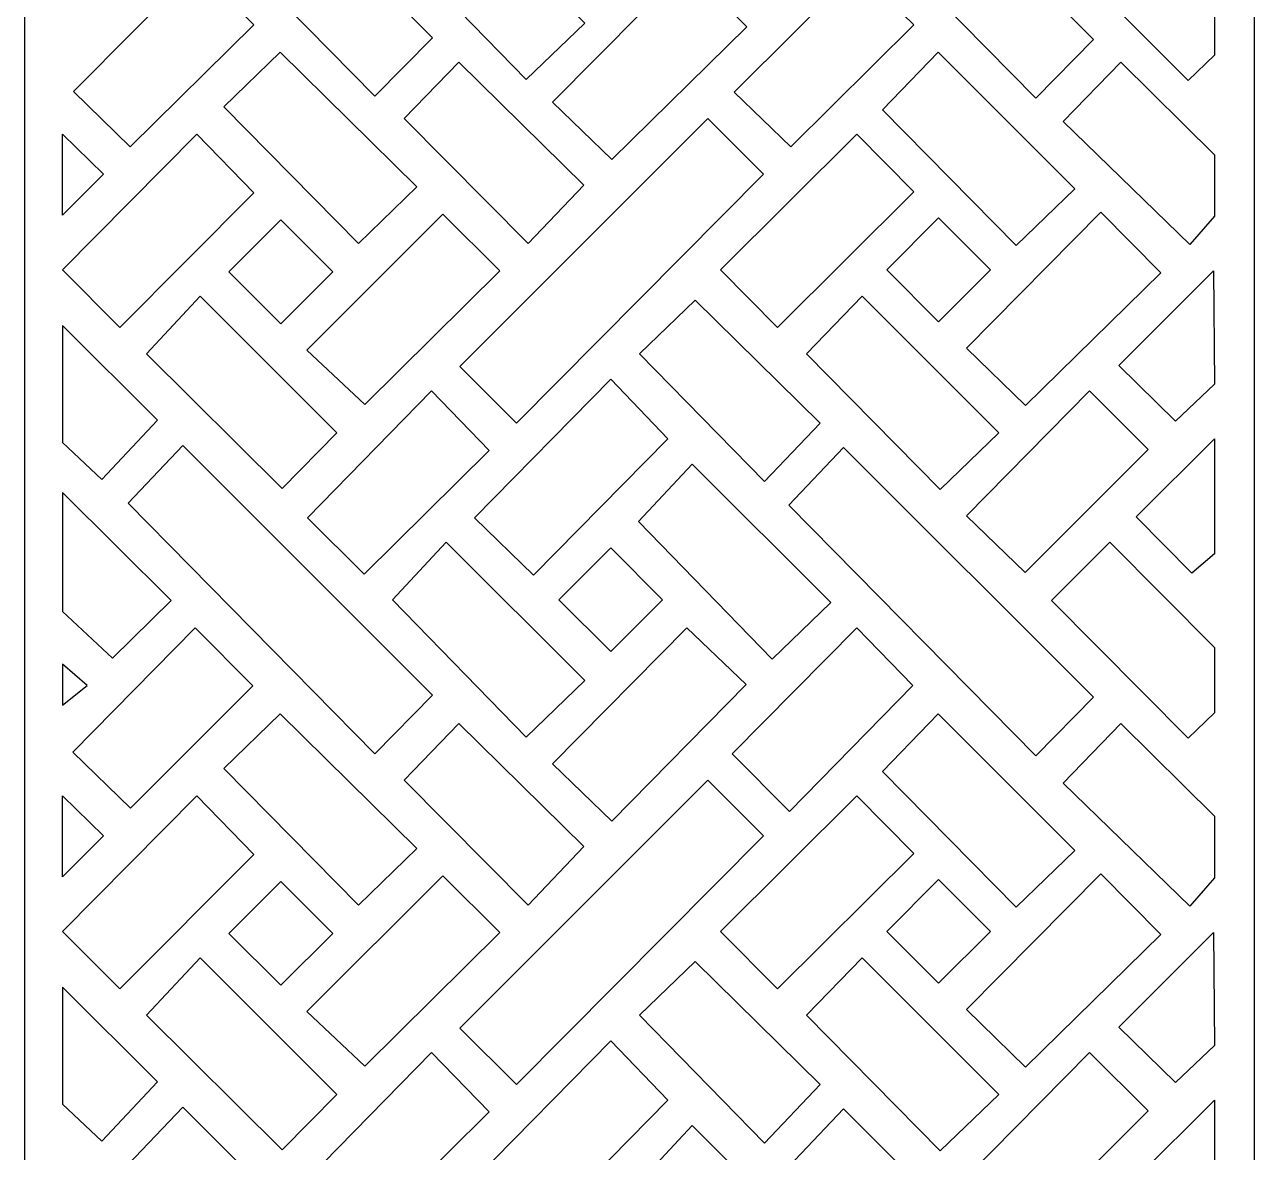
# Model space of a CAD drawing. Header units: centimetres. Extents: x 7.5 to 12.3, y -9 to 9.
# Drawn here: x 7.547 to 12.332, y 0.041 to 4.431 of the extents above; entities that cross this region are included whole.
import ezdxf

# ---------------------------------------------------------------- set-up
doc = ezdxf.new("R2010")
doc.units = ezdxf.units.CM
doc.header["$MEASUREMENT"] = 0
doc.layers.add('layer 1', color=7, linetype='Continuous')

msp = doc.modelspace()

# ---------------------------------------------------------------- linework, layer by layer
at = {"layer": 'layer 1', "color": 250}
for points, knots in [([(7.54732, -9.00022), (7.54732, -9.00022), (7.54732, 9.00077), (7.54732, 9.00077), (7.54732, 9.00077), (7.54732, 9.00077), (12.33248, 9.00077), (12.33248, 9.00077), (12.33248, 9.00077), (12.33248, 9.00077), (12.33248, -9.00022), (12.33248, -9.00022), (12.33248, -9.00022), (12.33248, -9.00022), (7.54732, -9.00022), (7.54732, -9.00022)], [0, 0, 0, 0, 0.2, 0.2, 0.2, 0.2, 0.4, 0.4, 0.4, 0.4, 0.6, 0.6, 0.6, 0.6, 1, 1, 1, 1]), ([(8.91071, 4.15188), (8.91071, 4.15188), (9.13477, 4.37974), (9.13477, 4.37974), (9.13477, 4.37974), (9.13477, 4.37974), (8.16255, 5.35197), (8.16255, 5.35197), (8.16255, 5.35197), (8.16255, 5.35197), (7.94988, 5.1279), (7.94988, 5.1279), (7.94988, 5.1279), (7.94988, 5.1279), (8.91071, 4.15188), (8.91071, 4.15188)], [0, 0, 0, 0, 0.2, 0.2, 0.2, 0.2, 0.4, 0.4, 0.4, 0.4, 0.6, 0.6, 0.6, 0.6, 1, 1, 1, 1]), ([(11.48178, 4.14428), (11.48178, 4.14428), (11.70585, 4.37215), (11.70585, 4.37215), (11.70585, 4.37215), (11.70585, 4.37215), (10.73362, 5.34437), (10.73362, 5.34437), (10.73362, 5.34437), (10.73362, 5.34437), (10.52095, 5.1203), (10.52095, 5.1203), (10.52095, 5.1203), (10.52095, 5.1203), (11.48178, 4.14428), (11.48178, 4.14428)], [0, 0, 0, 0, 0.2, 0.2, 0.2, 0.2, 0.4, 0.4, 0.4, 0.4, 0.6, 0.6, 0.6, 0.6, 1, 1, 1, 1]), ([(9.49936, 4.21644), (9.49936, 4.21644), (9.72722, 4.43671), (9.72722, 4.43671), (9.72722, 4.43671), (9.72722, 4.43671), (9.18794, 4.97599), (9.18794, 4.97599), (9.18794, 4.97599), (9.18794, 4.97599), (8.97907, 4.75192), (8.97907, 4.75192), (8.97907, 4.75192), (8.97907, 4.75192), (9.49936, 4.21644), (9.49936, 4.21644)], [0, 0, 0, 0, 0.2, 0.2, 0.2, 0.2, 0.4, 0.4, 0.4, 0.4, 0.6, 0.6, 0.6, 0.6, 1, 1, 1, 1]), ([(12.07423, 4.21264), (12.07423, 4.21264), (12.17677, 4.31138), (12.17677, 4.31138), (12.17677, 4.31138), (12.17677, 4.31138), (12.17677, 4.56583), (12.17677, 4.56583), (12.17677, 4.56583), (12.17677, 4.56583), (11.77041, 4.97599), (11.77041, 4.97599), (11.77041, 4.97599), (11.77041, 4.97599), (11.54254, 4.74812), (11.54254, 4.74812), (11.54254, 4.74812), (11.54254, 4.74812), (12.07423, 4.21264), (12.07423, 4.21264)], [0, 0, 0, 0, 0.1666667, 0.1666667, 0.1666667, 0.1666667, 0.3333333, 0.3333333, 0.3333333, 0.3333333, 0.5, 0.5, 0.5, 0.5, 0.6666667, 0.6666667, 0.6666667, 0.6666667, 1, 1, 1, 1]), ([(7.95747, 3.95439), (7.95747, 3.95439), (7.7372, 4.17086), (7.7372, 4.17086), (7.7372, 4.17086), (7.7372, 4.17086), (8.21572, 4.65318), (8.21572, 4.65318), (8.21572, 4.65318), (8.21572, 4.65318), (8.43979, 4.42911), (8.43979, 4.42911), (8.43979, 4.42911), (8.43979, 4.42911), (7.95747, 3.95439), (7.95747, 3.95439)], [0, 0, 0, 0, 0.2, 0.2, 0.2, 0.2, 0.4, 0.4, 0.4, 0.4, 0.6, 0.6, 0.6, 0.6, 1, 1, 1, 1]), ([(9.83172, 3.90502), (9.83172, 3.90502), (9.6019, 4.12868), (9.6019, 4.12868), (9.6019, 4.12868), (9.6019, 4.12868), (10.1242, 4.65698), (10.1242, 4.65698), (10.1242, 4.65698), (10.1242, 4.65698), (10.35765, 4.42141), (10.35765, 4.42141), (10.35765, 4.42141), (10.35765, 4.42141), (9.83172, 3.90502), (9.83172, 3.90502)], [0, 0, 0, 0, 0.2, 0.2, 0.2, 0.2, 0.4, 0.4, 0.4, 0.4, 0.6, 0.6, 0.6, 0.6, 1, 1, 1, 1]), ([(10.52855, 3.95439), (10.52855, 3.95439), (10.30828, 4.16707), (10.30828, 4.16707), (10.30828, 4.16707), (10.30828, 4.16707), (10.78679, 4.64558), (10.78679, 4.64558), (10.78679, 4.64558), (10.78679, 4.64558), (11.00706, 4.42911), (11.00706, 4.42911), (11.00706, 4.42911), (11.00706, 4.42911), (10.52855, 3.95439), (10.52855, 3.95439)], [0, 0, 0, 0, 0.2, 0.2, 0.2, 0.2, 0.4, 0.4, 0.4, 0.4, 0.6, 0.6, 0.6, 0.6, 1, 1, 1, 1]), ([(8.84614, 3.57841), (8.84614, 3.57841), (9.07401, 3.79868), (9.07401, 3.79868), (9.07401, 3.79868), (9.07401, 3.79868), (8.54233, 4.32278), (8.54233, 4.32278), (8.54233, 4.32278), (8.54233, 4.32278), (8.32206, 4.1101), (8.32206, 4.1101), (8.32206, 4.1101), (8.32206, 4.1101), (8.84614, 3.57841), (8.84614, 3.57841)], [0, 0, 0, 0, 0.2, 0.2, 0.2, 0.2, 0.4, 0.4, 0.4, 0.4, 0.6, 0.6, 0.6, 0.6, 1, 1, 1, 1]), ([(11.40583, 3.57082), (11.40583, 3.57082), (11.63369, 3.79109), (11.63369, 3.79109), (11.63369, 3.79109), (11.63369, 3.79109), (11.102, 4.32278), (11.102, 4.32278), (11.102, 4.32278), (11.102, 4.32278), (10.88553, 4.09871), (10.88553, 4.09871), (10.88553, 4.09871), (10.88553, 4.09871), (11.40583, 3.57082), (11.40583, 3.57082)], [0, 0, 0, 0, 0.2, 0.2, 0.2, 0.2, 0.4, 0.4, 0.4, 0.4, 0.6, 0.6, 0.6, 0.6, 1, 1, 1, 1]), ([(9.50695, 3.57841), (9.50695, 3.57841), (9.02464, 4.06453), (9.02464, 4.06453), (9.02464, 4.06453), (9.02464, 4.06453), (9.23731, 4.2848), (9.23731, 4.2848), (9.23731, 4.2848), (9.23731, 4.2848), (9.72343, 3.80628), (9.72343, 3.80628), (9.72343, 3.80628), (9.72343, 3.80628), (9.50695, 3.57841), (9.50695, 3.57841)], [0, 0, 0, 0, 0.2, 0.2, 0.2, 0.2, 0.4, 0.4, 0.4, 0.4, 0.6, 0.6, 0.6, 0.6, 1, 1, 1, 1]), ([(12.08183, 3.57462), (12.08183, 3.57462), (12.17677, 3.68475), (12.17677, 3.68475), (12.17677, 3.68475), (12.17677, 3.68475), (12.17677, 3.92401), (12.17677, 3.92401), (12.17677, 3.92401), (12.17677, 3.92401), (11.81219, 4.2848), (11.81219, 4.2848), (11.81219, 4.2848), (11.81219, 4.2848), (11.58812, 4.05313), (11.58812, 4.05313), (11.58812, 4.05313), (11.58812, 4.05313), (12.08183, 3.57462), (12.08183, 3.57462)], [0, 0, 0, 0, 0.1666667, 0.1666667, 0.1666667, 0.1666667, 0.3333333, 0.3333333, 0.3333333, 0.3333333, 0.5, 0.5, 0.5, 0.5, 0.6666667, 0.6666667, 0.6666667, 0.6666667, 1, 1, 1, 1]), ([(9.46138, 2.87963), (9.46138, 2.87963), (9.24111, 3.0999), (9.24111, 3.0999), (9.24111, 3.0999), (9.24111, 3.0999), (10.20574, 4.06453), (10.20574, 4.06453), (10.20574, 4.06453), (10.20574, 4.06453), (10.42221, 3.84806), (10.42221, 3.84806), (10.42221, 3.84806), (10.42221, 3.84806), (9.46138, 2.87963), (9.46138, 2.87963)], [0, 0, 0, 0, 0.2, 0.2, 0.2, 0.2, 0.4, 0.4, 0.4, 0.4, 0.6, 0.6, 0.6, 0.6, 1, 1, 1, 1]), ([(7.91766, 3.25181), (7.91766, 3.25181), (7.69543, 3.47546), (7.69543, 3.47546), (7.69543, 3.47546), (7.69543, 3.47546), (8.21773, 4.00376), (8.21773, 4.00376), (8.21773, 4.00376), (8.21773, 4.00376), (8.43979, 3.77579), (8.43979, 3.77579), (8.43979, 3.77579), (8.43979, 3.77579), (7.91766, 3.25181), (7.91766, 3.25181)], [0, 0, 0, 0, 0.2, 0.2, 0.2, 0.2, 0.4, 0.4, 0.4, 0.4, 0.6, 0.6, 0.6, 0.6, 1, 1, 1, 1]), ([(7.69543, 3.68855), (7.69543, 3.68855), (7.85493, 3.84806), (7.85493, 3.84806), (7.85493, 3.84806), (7.85493, 3.84806), (7.69543, 4.00376), (7.69543, 4.00376), (7.69543, 4.00376), (7.69543, 4.00376), (7.69543, 3.68855), (7.69543, 3.68855)], [0, 0, 0, 0, 0.25, 0.25, 0.25, 0.25, 0.5, 0.5, 0.5, 0.5, 1, 1, 1, 1]), ([(10.47734, 3.25181), (10.47734, 3.25181), (10.25511, 3.47546), (10.25511, 3.47546), (10.25511, 3.47546), (10.25511, 3.47546), (10.78501, 4.00376), (10.78501, 4.00376), (10.78501, 4.00376), (10.78501, 4.00376), (11.00706, 3.77959), (11.00706, 3.77959), (11.00706, 3.77959), (11.00706, 3.77959), (10.47734, 3.25181), (10.47734, 3.25181)], [0, 0, 0, 0, 0.2, 0.2, 0.2, 0.2, 0.4, 0.4, 0.4, 0.4, 0.6, 0.6, 0.6, 0.6, 1, 1, 1, 1]), ([(8.87089, 2.95178), (8.87089, 2.95178), (8.64487, 3.16405), (8.64487, 3.16405), (8.64487, 3.16405), (8.64487, 3.16405), (9.17476, 3.69235), (9.17476, 3.69235), (9.17476, 3.69235), (9.17476, 3.69235), (9.39682, 3.47197), (9.39682, 3.47197), (9.39682, 3.47197), (9.39682, 3.47197), (8.87089, 2.95178), (8.87089, 2.95178)], [0, 0, 0, 0, 0.2, 0.2, 0.2, 0.2, 0.4, 0.4, 0.4, 0.4, 0.6, 0.6, 0.6, 0.6, 1, 1, 1, 1]), ([(11.44196, 2.94799), (11.44196, 2.94799), (11.21214, 3.17164), (11.21214, 3.17164), (11.21214, 3.17164), (11.21214, 3.17164), (11.73444, 3.69994), (11.73444, 3.69994), (11.73444, 3.69994), (11.73444, 3.69994), (11.96789, 3.46437), (11.96789, 3.46437), (11.96789, 3.46437), (11.96789, 3.46437), (11.44196, 2.94799), (11.44196, 2.94799)], [0, 0, 0, 0, 0.2, 0.2, 0.2, 0.2, 0.4, 0.4, 0.4, 0.4, 0.6, 0.6, 0.6, 0.6, 1, 1, 1, 1]), ([(8.34222, 3.46828), (8.34222, 3.46828), (8.54423, 3.67028), (8.54423, 3.67028), (8.54423, 3.67028), (8.54423, 3.67028), (8.74623, 3.46828), (8.74623, 3.46828), (8.74623, 3.46828), (8.74623, 3.46828), (8.54423, 3.26628), (8.54423, 3.26628), (8.54423, 3.26628), (8.54423, 3.26628), (8.34222, 3.46828), (8.34222, 3.46828)], [0, 0, 0, 0, 0.2, 0.2, 0.2, 0.2, 0.4, 0.4, 0.4, 0.4, 0.6, 0.6, 0.6, 0.6, 1, 1, 1, 1]), ([(10.9019, 3.47588), (10.9019, 3.47588), (11.1039, 3.67788), (11.1039, 3.67788), (11.1039, 3.67788), (11.1039, 3.67788), (11.30591, 3.47588), (11.30591, 3.47588), (11.30591, 3.47588), (11.30591, 3.47588), (11.1039, 3.27387), (11.1039, 3.27387), (11.1039, 3.27387), (11.1039, 3.27387), (10.9019, 3.47588), (10.9019, 3.47588)], [0, 0, 0, 0, 0.2, 0.2, 0.2, 0.2, 0.4, 0.4, 0.4, 0.4, 0.6, 0.6, 0.6, 0.6, 1, 1, 1, 1]), ([(12.02486, 2.88722), (12.02486, 2.88722), (12.17677, 3.03154), (12.17677, 3.03154), (12.17677, 3.03154), (12.17677, 3.03154), (12.17297, 3.47208), (12.17297, 3.47208), (12.17297, 3.47208), (12.17297, 3.47208), (11.80459, 3.10369), (11.80459, 3.10369), (11.80459, 3.10369), (11.80459, 3.10369), (12.02486, 2.88722), (12.02486, 2.88722)], [0, 0, 0, 0, 0.2, 0.2, 0.2, 0.2, 0.4, 0.4, 0.4, 0.4, 0.6, 0.6, 0.6, 0.6, 1, 1, 1, 1]), ([(8.54992, 2.62518), (8.54992, 2.62518), (8.7626, 2.84165), (8.7626, 2.84165), (8.7626, 2.84165), (8.7626, 2.84165), (8.23091, 3.37334), (8.23091, 3.37334), (8.23091, 3.37334), (8.23091, 3.37334), (8.02204, 3.14927), (8.02204, 3.14927), (8.02204, 3.14927), (8.02204, 3.14927), (8.54992, 2.62518), (8.54992, 2.62518)], [0, 0, 0, 0, 0.2, 0.2, 0.2, 0.2, 0.4, 0.4, 0.4, 0.4, 0.6, 0.6, 0.6, 0.6, 1, 1, 1, 1]), ([(10.42601, 2.65176), (10.42601, 2.65176), (9.9399, 3.14927), (9.9399, 3.14927), (9.9399, 3.14927), (9.9399, 3.14927), (10.15637, 3.35814), (10.15637, 3.35814), (10.15637, 3.35814), (10.15637, 3.35814), (10.64248, 2.87963), (10.64248, 2.87963), (10.64248, 2.87963), (10.64248, 2.87963), (10.42601, 2.65176), (10.42601, 2.65176)], [0, 0, 0, 0, 0.2, 0.2, 0.2, 0.2, 0.4, 0.4, 0.4, 0.4, 0.6, 0.6, 0.6, 0.6, 1, 1, 1, 1]), ([(11.1096, 2.62138), (11.1096, 2.62138), (11.33747, 2.84165), (11.33747, 2.84165), (11.33747, 2.84165), (11.33747, 2.84165), (10.80578, 3.37334), (10.80578, 3.37334), (10.80578, 3.37334), (10.80578, 3.37334), (10.58931, 3.14927), (10.58931, 3.14927), (10.58931, 3.14927), (10.58931, 3.14927), (11.1096, 2.62138), (11.1096, 2.62138)], [0, 0, 0, 0, 0.2, 0.2, 0.2, 0.2, 0.4, 0.4, 0.4, 0.4, 0.6, 0.6, 0.6, 0.6, 1, 1, 1, 1]), ([(7.84734, 2.65936), (7.84734, 2.65936), (7.69543, 2.80367), (7.69543, 2.80367), (7.69543, 2.80367), (7.69543, 2.80367), (7.69543, 3.2594), (7.69543, 3.2594), (7.69543, 3.2594), (7.69543, 3.2594), (8.06381, 2.89102), (8.06381, 2.89102), (8.06381, 2.89102), (8.06381, 2.89102), (7.84734, 2.65936), (7.84734, 2.65936)], [0, 0, 0, 0, 0.2, 0.2, 0.2, 0.2, 0.4, 0.4, 0.4, 0.4, 0.6, 0.6, 0.6, 0.6, 1, 1, 1, 1]), ([(9.5279, 2.28718), (9.5279, 2.28718), (9.29808, 2.51083), (9.29808, 2.51083), (9.29808, 2.51083), (9.29808, 2.51083), (9.82798, 3.05053), (9.82798, 3.05053), (9.82798, 3.05053), (9.82798, 3.05053), (10.05003, 2.81876), (10.05003, 2.81876), (10.05003, 2.81876), (10.05003, 2.81876), (9.5279, 2.28718), (9.5279, 2.28718)], [0, 0, 0, 0, 0.2, 0.2, 0.2, 0.2, 0.4, 0.4, 0.4, 0.4, 0.6, 0.6, 0.6, 0.6, 1, 1, 1, 1]), ([(8.86893, 2.29097), (8.86893, 2.29097), (8.64866, 2.51124), (8.64866, 2.51124), (8.64866, 2.51124), (8.64866, 2.51124), (9.13098, 3.00495), (9.13098, 3.00495), (9.13098, 3.00495), (9.13098, 3.00495), (9.35504, 2.77329), (9.35504, 2.77329), (9.35504, 2.77329), (9.35504, 2.77329), (8.86893, 2.29097), (8.86893, 2.29097)], [0, 0, 0, 0, 0.2, 0.2, 0.2, 0.2, 0.4, 0.4, 0.4, 0.4, 0.6, 0.6, 0.6, 0.6, 1, 1, 1, 1]), ([(11.44001, 2.29857), (11.44001, 2.29857), (11.21214, 2.51884), (11.21214, 2.51884), (11.21214, 2.51884), (11.21214, 2.51884), (11.69066, 3.00495), (11.69066, 3.00495), (11.69066, 3.00495), (11.69066, 3.00495), (11.91852, 2.77709), (11.91852, 2.77709), (11.91852, 2.77709), (11.91852, 2.77709), (11.44001, 2.29857), (11.44001, 2.29857)], [0, 0, 0, 0, 0.2, 0.2, 0.2, 0.2, 0.4, 0.4, 0.4, 0.4, 0.6, 0.6, 0.6, 0.6, 1, 1, 1, 1]), ([(8.91071, 1.59219), (8.91071, 1.59219), (9.13477, 1.82005), (9.13477, 1.82005), (9.13477, 1.82005), (9.13477, 1.82005), (8.16255, 2.79228), (8.16255, 2.79228), (8.16255, 2.79228), (8.16255, 2.79228), (7.94988, 2.56821), (7.94988, 2.56821), (7.94988, 2.56821), (7.94988, 2.56821), (8.91071, 1.59219), (8.91071, 1.59219)], [0, 0, 0, 0, 0.2, 0.2, 0.2, 0.2, 0.4, 0.4, 0.4, 0.4, 0.6, 0.6, 0.6, 0.6, 1, 1, 1, 1]), ([(11.48178, 1.58459), (11.48178, 1.58459), (11.70585, 1.81246), (11.70585, 1.81246), (11.70585, 1.81246), (11.70585, 1.81246), (10.73362, 2.78468), (10.73362, 2.78468), (10.73362, 2.78468), (10.73362, 2.78468), (10.52095, 2.56062), (10.52095, 2.56062), (10.52095, 2.56062), (10.52095, 2.56062), (11.48178, 1.58459), (11.48178, 1.58459)], [0, 0, 0, 0, 0.2, 0.2, 0.2, 0.2, 0.4, 0.4, 0.4, 0.4, 0.6, 0.6, 0.6, 0.6, 1, 1, 1, 1]), ([(12.08942, 2.29477), (12.08942, 2.29477), (12.17677, 2.37073), (12.17677, 2.37073), (12.17677, 2.37073), (12.17677, 2.37073), (12.17677, 2.81886), (12.17677, 2.81886), (12.17677, 2.81886), (12.17677, 2.81886), (11.87295, 2.51504), (11.87295, 2.51504), (11.87295, 2.51504), (11.87295, 2.51504), (12.08942, 2.29477), (12.08942, 2.29477)], [0, 0, 0, 0, 0.2, 0.2, 0.2, 0.2, 0.4, 0.4, 0.4, 0.4, 0.6, 0.6, 0.6, 0.6, 1, 1, 1, 1]), ([(10.45639, 1.96057), (10.45639, 1.96057), (10.68426, 2.18084), (10.68426, 2.18084), (10.68426, 2.18084), (10.68426, 2.18084), (10.14497, 2.72012), (10.14497, 2.72012), (10.14497, 2.72012), (10.14497, 2.72012), (9.9361, 2.49605), (9.9361, 2.49605), (9.9361, 2.49605), (9.9361, 2.49605), (10.45639, 1.96057), (10.45639, 1.96057)], [0, 0, 0, 0, 0.2, 0.2, 0.2, 0.2, 0.4, 0.4, 0.4, 0.4, 0.6, 0.6, 0.6, 0.6, 1, 1, 1, 1]), ([(7.69543, 2.14666), (7.69543, 2.14666), (7.69543, 2.60999), (7.69543, 2.60999), (7.69543, 2.60999), (7.69543, 2.60999), (8.11698, 2.18844), (8.11698, 2.18844), (8.11698, 2.18844), (8.11698, 2.18844), (7.88911, 1.96437), (7.88911, 1.96437), (7.88911, 1.96437), (7.88911, 1.96437), (7.69543, 2.14666), (7.69543, 2.14666)], [0, 0, 0, 0, 0.2, 0.2, 0.2, 0.2, 0.4, 0.4, 0.4, 0.4, 0.6, 0.6, 0.6, 0.6, 1, 1, 1, 1]), ([(9.49936, 1.65675), (9.49936, 1.65675), (9.72722, 1.87702), (9.72722, 1.87702), (9.72722, 1.87702), (9.72722, 1.87702), (9.18794, 2.4163), (9.18794, 2.4163), (9.18794, 2.4163), (9.18794, 2.4163), (8.97907, 2.19223), (8.97907, 2.19223), (8.97907, 2.19223), (8.97907, 2.19223), (9.49936, 1.65675), (9.49936, 1.65675)], [0, 0, 0, 0, 0.2, 0.2, 0.2, 0.2, 0.4, 0.4, 0.4, 0.4, 0.6, 0.6, 0.6, 0.6, 1, 1, 1, 1]), ([(9.62586, 2.19223), (9.62586, 2.19223), (9.82786, 2.39424), (9.82786, 2.39424), (9.82786, 2.39424), (9.82786, 2.39424), (10.02987, 2.19223), (10.02987, 2.19223), (10.02987, 2.19223), (10.02987, 2.19223), (9.82786, 1.99023), (9.82786, 1.99023), (9.82786, 1.99023), (9.82786, 1.99023), (9.62586, 2.19223), (9.62586, 2.19223)], [0, 0, 0, 0, 0.2, 0.2, 0.2, 0.2, 0.4, 0.4, 0.4, 0.4, 0.6, 0.6, 0.6, 0.6, 1, 1, 1, 1]), ([(12.07423, 1.65295), (12.07423, 1.65295), (12.17677, 1.75169), (12.17677, 1.75169), (12.17677, 1.75169), (12.17677, 1.75169), (12.17677, 2.00614), (12.17677, 2.00614), (12.17677, 2.00614), (12.17677, 2.00614), (11.77041, 2.4163), (11.77041, 2.4163), (11.77041, 2.4163), (11.77041, 2.4163), (11.54254, 2.18844), (11.54254, 2.18844), (11.54254, 2.18844), (11.54254, 2.18844), (12.07423, 1.65295), (12.07423, 1.65295)], [0, 0, 0, 0, 0.1666667, 0.1666667, 0.1666667, 0.1666667, 0.3333333, 0.3333333, 0.3333333, 0.3333333, 0.5, 0.5, 0.5, 0.5, 0.6666667, 0.6666667, 0.6666667, 0.6666667, 1, 1, 1, 1]), ([(7.96001, 1.38078), (7.96001, 1.38078), (7.73467, 1.59852), (7.73467, 1.59852), (7.73467, 1.59852), (7.73467, 1.59852), (8.21066, 2.0821), (8.21066, 2.0821), (8.21066, 2.0821), (8.21066, 2.0821), (8.43599, 1.85677), (8.43599, 1.85677), (8.43599, 1.85677), (8.43599, 1.85677), (7.96001, 1.38078), (7.96001, 1.38078)], [0, 0, 0, 0, 0.2, 0.2, 0.2, 0.2, 0.4, 0.4, 0.4, 0.4, 0.6, 0.6, 0.6, 0.6, 1, 1, 1, 1]), ([(10.1242, 2.0821), (10.1242, 2.0821), (9.6019, 1.5538), (9.6019, 1.5538), (9.6019, 1.5538), (9.6019, 1.5538), (9.83172, 1.33014), (9.83172, 1.33014), (9.83172, 1.33014), (9.83172, 1.33014), (10.35512, 1.86172), (10.35512, 1.86172), (10.35512, 1.86172), (10.35512, 1.86172), (10.1242, 2.0821), (10.1242, 2.0821)], [0, 0, 0, 0, 0.2, 0.2, 0.2, 0.2, 0.4, 0.4, 0.4, 0.4, 0.6, 0.6, 0.6, 0.6, 1, 1, 1, 1]), ([(10.52291, 1.36812), (10.52291, 1.36812), (10.30068, 1.59177), (10.30068, 1.59177), (10.30068, 1.59177), (10.30068, 1.59177), (10.78501, 2.0821), (10.78501, 2.0821), (10.78501, 2.0821), (10.78501, 2.0821), (11.00326, 1.85792), (11.00326, 1.85792), (11.00326, 1.85792), (11.00326, 1.85792), (10.52291, 1.36812), (10.52291, 1.36812)], [0, 0, 0, 0, 0.2, 0.2, 0.2, 0.2, 0.4, 0.4, 0.4, 0.4, 0.6, 0.6, 0.6, 0.6, 1, 1, 1, 1]), ([(7.69543, 1.78208), (7.69543, 1.78208), (7.69543, 1.94158), (7.69543, 1.94158), (7.69543, 1.94158), (7.69543, 1.94158), (7.79037, 1.85803), (7.79037, 1.85803), (7.79037, 1.85803), (7.79037, 1.85803), (7.69543, 1.78208), (7.69543, 1.78208)], [0, 0, 0, 0, 0.25, 0.25, 0.25, 0.25, 0.5, 0.5, 0.5, 0.5, 1, 1, 1, 1]), ([(8.84614, 1.00354), (8.84614, 1.00354), (9.07401, 1.22381), (9.07401, 1.22381), (9.07401, 1.22381), (9.07401, 1.22381), (8.54233, 1.7479), (8.54233, 1.7479), (8.54233, 1.7479), (8.54233, 1.7479), (8.32206, 1.53522), (8.32206, 1.53522), (8.32206, 1.53522), (8.32206, 1.53522), (8.84614, 1.00354), (8.84614, 1.00354)], [0, 0, 0, 0, 0.2, 0.2, 0.2, 0.2, 0.4, 0.4, 0.4, 0.4, 0.6, 0.6, 0.6, 0.6, 1, 1, 1, 1]), ([(11.40583, 0.99594), (11.40583, 0.99594), (11.63369, 1.21621), (11.63369, 1.21621), (11.63369, 1.21621), (11.63369, 1.21621), (11.102, 1.7479), (11.102, 1.7479), (11.102, 1.7479), (11.102, 1.7479), (10.88553, 1.52383), (10.88553, 1.52383), (10.88553, 1.52383), (10.88553, 1.52383), (11.40583, 0.99594), (11.40583, 0.99594)], [0, 0, 0, 0, 0.2, 0.2, 0.2, 0.2, 0.4, 0.4, 0.4, 0.4, 0.6, 0.6, 0.6, 0.6, 1, 1, 1, 1]), ([(9.50695, 1.00354), (9.50695, 1.00354), (9.02464, 1.48965), (9.02464, 1.48965), (9.02464, 1.48965), (9.02464, 1.48965), (9.23731, 1.70992), (9.23731, 1.70992), (9.23731, 1.70992), (9.23731, 1.70992), (9.72343, 1.2314), (9.72343, 1.2314), (9.72343, 1.2314), (9.72343, 1.2314), (9.50695, 1.00354), (9.50695, 1.00354)], [0, 0, 0, 0, 0.2, 0.2, 0.2, 0.2, 0.4, 0.4, 0.4, 0.4, 0.6, 0.6, 0.6, 0.6, 1, 1, 1, 1]), ([(12.08183, 0.99974), (12.08183, 0.99974), (12.17677, 1.10987), (12.17677, 1.10987), (12.17677, 1.10987), (12.17677, 1.10987), (12.17677, 1.34913), (12.17677, 1.34913), (12.17677, 1.34913), (12.17677, 1.34913), (11.81219, 1.70992), (11.81219, 1.70992), (11.81219, 1.70992), (11.81219, 1.70992), (11.58812, 1.47825), (11.58812, 1.47825), (11.58812, 1.47825), (11.58812, 1.47825), (12.08183, 0.99974), (12.08183, 0.99974)], [0, 0, 0, 0, 0.1666667, 0.1666667, 0.1666667, 0.1666667, 0.3333333, 0.3333333, 0.3333333, 0.3333333, 0.5, 0.5, 0.5, 0.5, 0.6666667, 0.6666667, 0.6666667, 0.6666667, 1, 1, 1, 1]), ([(9.46138, 0.30475), (9.46138, 0.30475), (9.24111, 0.52502), (9.24111, 0.52502), (9.24111, 0.52502), (9.24111, 0.52502), (10.20574, 1.48965), (10.20574, 1.48965), (10.20574, 1.48965), (10.20574, 1.48965), (10.42221, 1.27318), (10.42221, 1.27318), (10.42221, 1.27318), (10.42221, 1.27318), (9.46138, 0.30475), (9.46138, 0.30475)], [0, 0, 0, 0, 0.2, 0.2, 0.2, 0.2, 0.4, 0.4, 0.4, 0.4, 0.6, 0.6, 0.6, 0.6, 1, 1, 1, 1]), ([(7.91766, 0.67693), (7.91766, 0.67693), (7.69543, 0.90058), (7.69543, 0.90058), (7.69543, 0.90058), (7.69543, 0.90058), (8.21773, 1.42888), (8.21773, 1.42888), (8.21773, 1.42888), (8.21773, 1.42888), (8.43979, 1.20091), (8.43979, 1.20091), (8.43979, 1.20091), (8.43979, 1.20091), (7.91766, 0.67693), (7.91766, 0.67693)], [0, 0, 0, 0, 0.2, 0.2, 0.2, 0.2, 0.4, 0.4, 0.4, 0.4, 0.6, 0.6, 0.6, 0.6, 1, 1, 1, 1]), ([(7.69543, 1.11367), (7.69543, 1.11367), (7.85493, 1.27318), (7.85493, 1.27318), (7.85493, 1.27318), (7.85493, 1.27318), (7.69543, 1.42888), (7.69543, 1.42888), (7.69543, 1.42888), (7.69543, 1.42888), (7.69543, 1.11367), (7.69543, 1.11367)], [0, 0, 0, 0, 0.25, 0.25, 0.25, 0.25, 0.5, 0.5, 0.5, 0.5, 1, 1, 1, 1]), ([(10.47734, 0.67693), (10.47734, 0.67693), (10.25511, 0.90058), (10.25511, 0.90058), (10.25511, 0.90058), (10.25511, 0.90058), (10.78501, 1.42888), (10.78501, 1.42888), (10.78501, 1.42888), (10.78501, 1.42888), (11.00706, 1.20471), (11.00706, 1.20471), (11.00706, 1.20471), (11.00706, 1.20471), (10.47734, 0.67693), (10.47734, 0.67693)], [0, 0, 0, 0, 0.2, 0.2, 0.2, 0.2, 0.4, 0.4, 0.4, 0.4, 0.6, 0.6, 0.6, 0.6, 1, 1, 1, 1]), ([(8.87089, 0.37691), (8.87089, 0.37691), (8.64487, 0.58917), (8.64487, 0.58917), (8.64487, 0.58917), (8.64487, 0.58917), (9.17476, 1.11747), (9.17476, 1.11747), (9.17476, 1.11747), (9.17476, 1.11747), (9.39682, 0.89709), (9.39682, 0.89709), (9.39682, 0.89709), (9.39682, 0.89709), (8.87089, 0.37691), (8.87089, 0.37691)], [0, 0, 0, 0, 0.2, 0.2, 0.2, 0.2, 0.4, 0.4, 0.4, 0.4, 0.6, 0.6, 0.6, 0.6, 1, 1, 1, 1]), ([(10.9019, 0.901), (10.9019, 0.901), (11.1039, 1.103), (11.1039, 1.103), (11.1039, 1.103), (11.1039, 1.103), (11.30591, 0.901), (11.30591, 0.901), (11.30591, 0.901), (11.30591, 0.901), (11.1039, 0.69899), (11.1039, 0.69899), (11.1039, 0.69899), (11.1039, 0.69899), (10.9019, 0.901), (10.9019, 0.901)], [0, 0, 0, 0, 0.2, 0.2, 0.2, 0.2, 0.4, 0.4, 0.4, 0.4, 0.6, 0.6, 0.6, 0.6, 1, 1, 1, 1]), ([(11.44196, 0.37311), (11.44196, 0.37311), (11.21214, 0.59676), (11.21214, 0.59676), (11.21214, 0.59676), (11.21214, 0.59676), (11.73444, 1.12506), (11.73444, 1.12506), (11.73444, 1.12506), (11.73444, 1.12506), (11.96789, 0.88949), (11.96789, 0.88949), (11.96789, 0.88949), (11.96789, 0.88949), (11.44196, 0.37311), (11.44196, 0.37311)], [0, 0, 0, 0, 0.2, 0.2, 0.2, 0.2, 0.4, 0.4, 0.4, 0.4, 0.6, 0.6, 0.6, 0.6, 1, 1, 1, 1]), ([(8.34222, 0.8934), (8.34222, 0.8934), (8.54423, 1.0954), (8.54423, 1.0954), (8.54423, 1.0954), (8.54423, 1.0954), (8.74623, 0.8934), (8.74623, 0.8934), (8.74623, 0.8934), (8.74623, 0.8934), (8.54423, 0.6914), (8.54423, 0.6914), (8.54423, 0.6914), (8.54423, 0.6914), (8.34222, 0.8934), (8.34222, 0.8934)], [0, 0, 0, 0, 0.2, 0.2, 0.2, 0.2, 0.4, 0.4, 0.4, 0.4, 0.6, 0.6, 0.6, 0.6, 1, 1, 1, 1]), ([(12.02486, 0.31235), (12.02486, 0.31235), (12.17677, 0.45666), (12.17677, 0.45666), (12.17677, 0.45666), (12.17677, 0.45666), (12.17297, 0.8972), (12.17297, 0.8972), (12.17297, 0.8972), (12.17297, 0.8972), (11.80459, 0.52882), (11.80459, 0.52882), (11.80459, 0.52882), (11.80459, 0.52882), (12.02486, 0.31235), (12.02486, 0.31235)], [0, 0, 0, 0, 0.2, 0.2, 0.2, 0.2, 0.4, 0.4, 0.4, 0.4, 0.6, 0.6, 0.6, 0.6, 1, 1, 1, 1]), ([(8.54992, 0.0503), (8.54992, 0.0503), (8.7626, 0.26677), (8.7626, 0.26677), (8.7626, 0.26677), (8.7626, 0.26677), (8.23091, 0.79846), (8.23091, 0.79846), (8.23091, 0.79846), (8.23091, 0.79846), (8.02204, 0.57439), (8.02204, 0.57439), (8.02204, 0.57439), (8.02204, 0.57439), (8.54992, 0.0503), (8.54992, 0.0503)], [0, 0, 0, 0, 0.2, 0.2, 0.2, 0.2, 0.4, 0.4, 0.4, 0.4, 0.6, 0.6, 0.6, 0.6, 1, 1, 1, 1]), ([(10.42601, 0.07689), (10.42601, 0.07689), (9.9399, 0.57439), (9.9399, 0.57439), (9.9399, 0.57439), (9.9399, 0.57439), (10.15637, 0.78327), (10.15637, 0.78327), (10.15637, 0.78327), (10.15637, 0.78327), (10.64248, 0.30475), (10.64248, 0.30475), (10.64248, 0.30475), (10.64248, 0.30475), (10.42601, 0.07689), (10.42601, 0.07689)], [0, 0, 0, 0, 0.2, 0.2, 0.2, 0.2, 0.4, 0.4, 0.4, 0.4, 0.6, 0.6, 0.6, 0.6, 1, 1, 1, 1]), ([(11.1096, 0.0465), (11.1096, 0.0465), (11.33747, 0.26677), (11.33747, 0.26677), (11.33747, 0.26677), (11.33747, 0.26677), (10.80578, 0.79846), (10.80578, 0.79846), (10.80578, 0.79846), (10.80578, 0.79846), (10.58931, 0.57439), (10.58931, 0.57439), (10.58931, 0.57439), (10.58931, 0.57439), (11.1096, 0.0465), (11.1096, 0.0465)], [0, 0, 0, 0, 0.2, 0.2, 0.2, 0.2, 0.4, 0.4, 0.4, 0.4, 0.6, 0.6, 0.6, 0.6, 1, 1, 1, 1]), ([(7.84734, 0.08448), (7.84734, 0.08448), (7.69543, 0.2288), (7.69543, 0.2288), (7.69543, 0.2288), (7.69543, 0.2288), (7.69543, 0.68452), (7.69543, 0.68452), (7.69543, 0.68452), (7.69543, 0.68452), (8.06381, 0.31614), (8.06381, 0.31614), (8.06381, 0.31614), (8.06381, 0.31614), (7.84734, 0.08448), (7.84734, 0.08448)], [0, 0, 0, 0, 0.2, 0.2, 0.2, 0.2, 0.4, 0.4, 0.4, 0.4, 0.6, 0.6, 0.6, 0.6, 1, 1, 1, 1]), ([(9.5279, -0.2877), (9.5279, -0.2877), (9.29808, -0.06404), (9.29808, -0.06404), (9.29808, -0.06404), (9.29808, -0.06404), (9.82798, 0.47565), (9.82798, 0.47565), (9.82798, 0.47565), (9.82798, 0.47565), (10.05003, 0.24388), (10.05003, 0.24388), (10.05003, 0.24388), (10.05003, 0.24388), (9.5279, -0.2877), (9.5279, -0.2877)], [0, 0, 0, 0, 0.2, 0.2, 0.2, 0.2, 0.4, 0.4, 0.4, 0.4, 0.6, 0.6, 0.6, 0.6, 1, 1, 1, 1]), ([(8.86893, -0.2839), (8.86893, -0.2839), (8.64866, -0.06363), (8.64866, -0.06363), (8.64866, -0.06363), (8.64866, -0.06363), (9.13098, 0.43008), (9.13098, 0.43008), (9.13098, 0.43008), (9.13098, 0.43008), (9.35504, 0.19841), (9.35504, 0.19841), (9.35504, 0.19841), (9.35504, 0.19841), (8.86893, -0.2839), (8.86893, -0.2839)], [0, 0, 0, 0, 0.2, 0.2, 0.2, 0.2, 0.4, 0.4, 0.4, 0.4, 0.6, 0.6, 0.6, 0.6, 1, 1, 1, 1]), ([(11.44001, -0.27631), (11.44001, -0.27631), (11.21214, -0.05604), (11.21214, -0.05604), (11.21214, -0.05604), (11.21214, -0.05604), (11.69066, 0.43008), (11.69066, 0.43008), (11.69066, 0.43008), (11.69066, 0.43008), (11.91852, 0.20221), (11.91852, 0.20221), (11.91852, 0.20221), (11.91852, 0.20221), (11.44001, -0.27631), (11.44001, -0.27631)], [0, 0, 0, 0, 0.2, 0.2, 0.2, 0.2, 0.4, 0.4, 0.4, 0.4, 0.6, 0.6, 0.6, 0.6, 1, 1, 1, 1]), ([(12.08942, -0.2801), (12.08942, -0.2801), (12.17677, -0.20415), (12.17677, -0.20415), (12.17677, -0.20415), (12.17677, -0.20415), (12.17677, 0.24399), (12.17677, 0.24399), (12.17677, 0.24399), (12.17677, 0.24399), (11.87295, -0.05983), (11.87295, -0.05983), (11.87295, -0.05983), (11.87295, -0.05983), (12.08942, -0.2801), (12.08942, -0.2801)], [0, 0, 0, 0, 0.2, 0.2, 0.2, 0.2, 0.4, 0.4, 0.4, 0.4, 0.6, 0.6, 0.6, 0.6, 1, 1, 1, 1]), ([(8.91071, -0.98269), (8.91071, -0.98269), (9.13477, -0.75482), (9.13477, -0.75482), (9.13477, -0.75482), (9.13477, -0.75482), (8.16255, 0.2174), (8.16255, 0.2174), (8.16255, 0.2174), (8.16255, 0.2174), (7.94988, -0.00667), (7.94988, -0.00667), (7.94988, -0.00667), (7.94988, -0.00667), (8.91071, -0.98269), (8.91071, -0.98269)], [0, 0, 0, 0, 0.2, 0.2, 0.2, 0.2, 0.4, 0.4, 0.4, 0.4, 0.6, 0.6, 0.6, 0.6, 1, 1, 1, 1]), ([(11.48178, -0.99028), (11.48178, -0.99028), (11.70585, -0.76242), (11.70585, -0.76242), (11.70585, -0.76242), (11.70585, -0.76242), (10.73362, 0.20981), (10.73362, 0.20981), (10.73362, 0.20981), (10.73362, 0.20981), (10.52095, -0.01426), (10.52095, -0.01426), (10.52095, -0.01426), (10.52095, -0.01426), (11.48178, -0.99028), (11.48178, -0.99028)], [0, 0, 0, 0, 0.2, 0.2, 0.2, 0.2, 0.4, 0.4, 0.4, 0.4, 0.6, 0.6, 0.6, 0.6, 1, 1, 1, 1]), ([(10.45639, -0.61431), (10.45639, -0.61431), (10.68426, -0.39404), (10.68426, -0.39404), (10.68426, -0.39404), (10.68426, -0.39404), (10.14497, 0.14524), (10.14497, 0.14524), (10.14497, 0.14524), (10.14497, 0.14524), (9.9361, -0.07882), (9.9361, -0.07882), (9.9361, -0.07882), (9.9361, -0.07882), (10.45639, -0.61431), (10.45639, -0.61431)], [0, 0, 0, 0, 0.2, 0.2, 0.2, 0.2, 0.4, 0.4, 0.4, 0.4, 0.6, 0.6, 0.6, 0.6, 1, 1, 1, 1])]:
    msp.add_open_spline(points, degree=3, knots=knots, dxfattribs=at)

doc.saveas('drawing.dxf')
